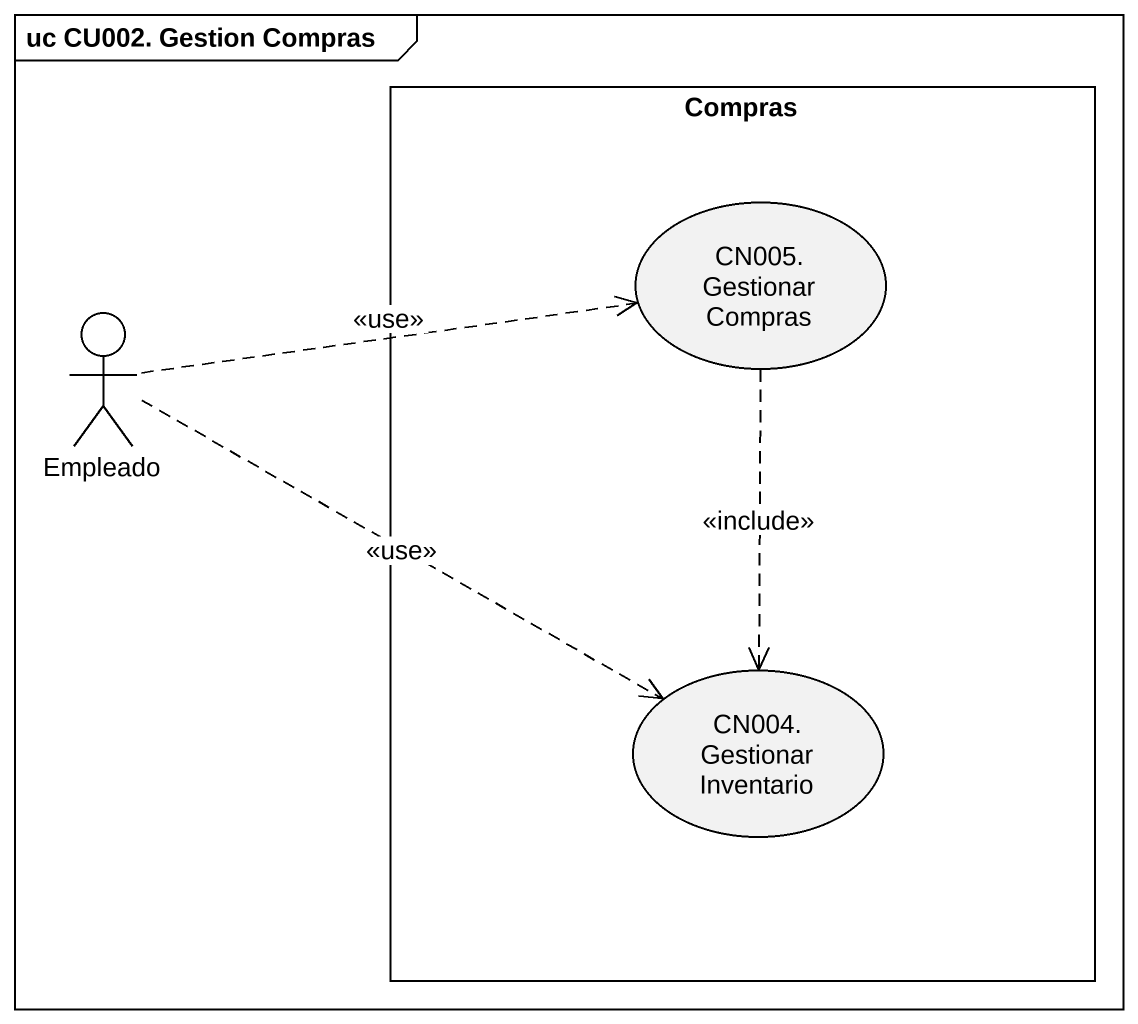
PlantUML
@startuml
mainframe uc CU002. Gestion Compras
rectangle Compras {
  usecase "CN005. Gestionar Compras" as CN005_Gestionar_Compras
  usecase "CN004. Gestionar Inventario" as CN004_Gestionar_Inventario
}
actor Empleado
CN005_Gestionar_Compras ..> CN004_Gestionar_Inventario : <<include>>
Empleado .right.> CN005_Gestionar_Compras : <<use>>
Empleado .right.> CN004_Gestionar_Inventario : <<use>>
@enduml
